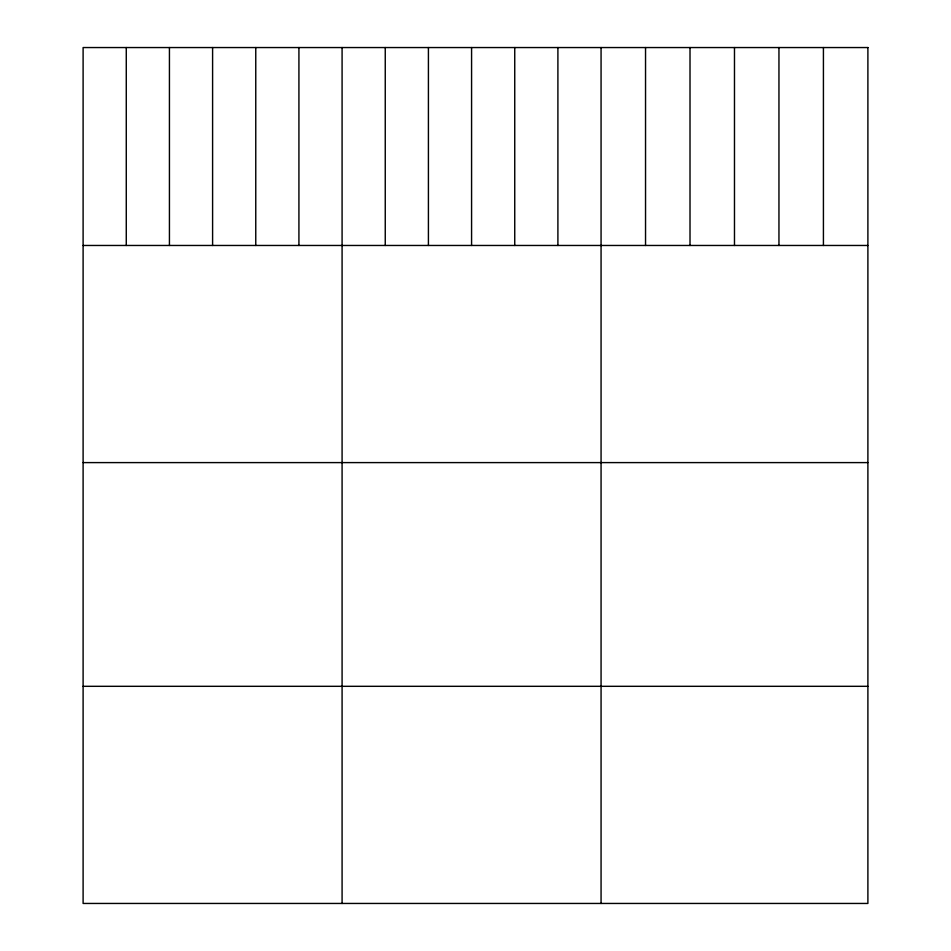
<?xml version="1.0" encoding="UTF-8"?>
<svg xmlns="http://www.w3.org/2000/svg" width="951" height="951" viewBox="0 0 951 951"><rect width="100%" height="100%" fill="white"/><g stroke="black" fill="none" stroke-linecap="round" stroke-linejoin="round"><path stroke-width="1.43" d="M83.106 245.465L867.894 245.465M83.106 462.602L867.894 462.602M83.106 686.313L867.894 686.313M823.423 47.55L823.423 245.465M778.952 47.55L778.952 245.465M734.481 47.55L734.481 245.465M690.01 47.55L690.01 245.465M645.539 47.55L645.539 245.465M601.068 47.55L601.068 903.45M557.904 47.55L557.904 245.465M514.741 47.55L514.741 245.465M471.577 47.55L471.577 245.465M428.414 47.55L428.414 245.465M385.25 47.55L385.25 245.465M342.087 47.55L342.087 903.45M298.923 47.55L298.923 245.465M255.76 47.55L255.76 245.465M212.596 47.55L212.596 245.465M169.433 47.55L169.433 245.465M126.269 47.55L126.269 245.465M867.894 47.55L83.106 47.55L83.106 903.45L867.894 903.45L867.894 47.55"/></g></svg>
